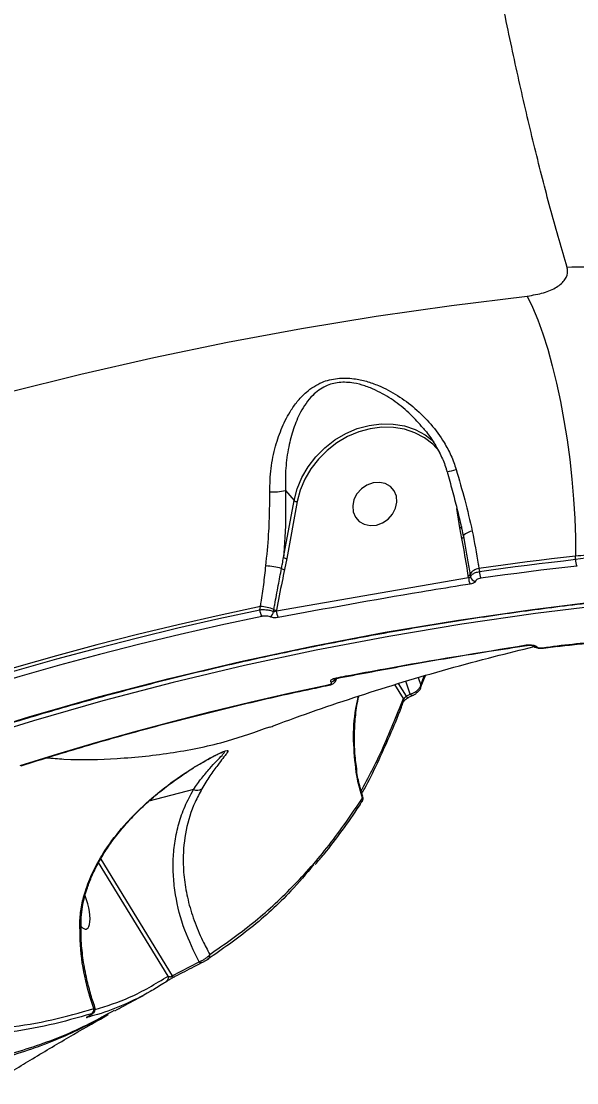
# Model space of a CAD drawing. Header units: millimetres. Extents: x -10374 to 11119, y -8221 to 9433.
# Drawn here: x -2914.7 to -2808.2, y -5287.6 to -5084.2 of the extents above; entities that cross this region are included whole.
import ezdxf

# ---------------------------------------------------------------- set-up
doc = ezdxf.new("R2010")
doc.units = ezdxf.units.MM
for name, color, linetype in [('DIKOM_ОБЪЕКТ', 7, 'Continuous'), ('DIKOM_РАЗМЕР_ЗОНА', 7, 'Continuous'), ('DIKOM_РАЗМЕР_ОБЪЕКТА', 7, 'Continuous')]:
    doc.layers.add(name, color=color, linetype=linetype)
doc.styles.add('style1', font='arial.ttf', dxfattribs={"width": 0.8})
doc.dimstyles.new('1-50', dxfattribs={"dimtxt": 300, "dimasz": 200, "dimexe": 100, "dimexo": 0, "dimgap": 100, "dimtad": 0, "dimdec": 0, "dimtxsty": 'style1', "dimcen": 0, "dimclrd": 7, "dimclre": 7, "dimadec": 1, "dimazin": 2, "dimtfac": 1, "dimtdec": 0, "dimtmove": 1, "dimatfit": 3, "dimfxl": 0, "dimlwd": 25, "dimlwe": 18, "dimarcsym": 0})

# ---------------------------------------------------------------- blocks, each defined once
blk = doc.blocks.new('*D16')
at = {"layer": 'Defpoints', "color": 0, "transparency": 16777216}
for p in [(-9045.1, 5161.67), (3694.49, 5161.67), (1813.16, -6719.94)]:
    blk.add_point(p, dxfattribs=at)
at = {"layer": 'DIKOM_РАЗМЕР_ОБЪЕКТА', "color": 7, "lineweight": 18, "transparency": 16777216}
for p, q in [((3694.49, 5161.67), (-9145.1, 5161.67)), ((1813.16, -6719.94), (-9145.1, -6719.94))]:
    blk.add_line(p, q, dxfattribs=at)
at = {"layer": 'DIKOM_РАЗМЕР_ОБЪЕКТА', "color": 7, "lineweight": 25, "transparency": 16777216}
for p, q in [((-9045.1, 4961.67), (-9045.1, -0.45)), ((-9045.1, -6519.94), (-9045.1, -1080.23))]:
    blk.add_line(p, q, dxfattribs=at)
at = {"layer": 'DIKOM_РАЗМЕР_ОБЪЕКТА', "color": 7, "transparency": 16777216}
for points in [[(-9078.43, 4961.67), (-9011.76, 4961.67), (-9045.1, 5161.67)], [(-9078.43, -6519.94), (-9011.76, -6519.94), (-9045.1, -6719.94)]]:
    blk.add_solid(points, dxfattribs=at)
at = {"layer": 'DIKOM_РАЗМЕР_ОБЪЕКТА', "color": 0, "transparency": 16777216, "insert": (-9045.1, -540.34), "char_height": 300, "attachment_point": 5, "rotation": 90, "style": 'style1'}
blk.add_mtext('11900', dxfattribs=at)
blk = doc.blocks.new('*D13')
at = {"layer": 'Defpoints', "color": 0, "transparency": 16777216}
for p in [(-10176.97, 7112.81), (3082.33, 7112.81), (2015.48, -8221.4)]:
    blk.add_point(p, dxfattribs=at)
at = {"layer": 'DIKOM_РАЗМЕР_ЗОНА', "color": 7, "lineweight": 18, "transparency": 16777216}
for p, q in [((3082.33, 7112.81), (-10276.97, 7112.81)), ((2015.48, -8221.4), (-10276.97, -8221.4))]:
    blk.add_line(p, q, dxfattribs=at)
at = {"layer": 'DIKOM_РАЗМЕР_ЗОНА', "color": 7, "lineweight": 25, "transparency": 16777216}
for p, q in [((-10176.97, 6912.81), (-10176.97, -14.41)), ((-10176.97, -8021.4), (-10176.97, -1094.19))]:
    blk.add_line(p, q, dxfattribs=at)
at = {"layer": 'DIKOM_РАЗМЕР_ЗОНА', "color": 7, "transparency": 16777216}
for points in [[(-10210.3, 6912.81), (-10143.64, 6912.81), (-10176.97, 7112.81)], [(-10210.3, -8021.4), (-10143.64, -8021.4), (-10176.97, -8221.4)]]:
    blk.add_solid(points, dxfattribs=at)
at = {"layer": 'DIKOM_РАЗМЕР_ЗОНА', "color": 0, "transparency": 16777216, "insert": (-10176.97, -554.3), "char_height": 300, "attachment_point": 5, "rotation": 90, "style": 'style1'}
blk.add_mtext('15300', dxfattribs=at)

msp = doc.modelspace()

# ---------------------------------------------------------------- linework, layer by layer
at = {"layer": 'DIKOM_ОБЪЕКТ', "color": 7, "linetype": 'Continuous', "lineweight": 15}
for p, q in [((-2864.08, -5174.13), (-2862.45, -5176.06)), ((-2864.46, -5186.98), (-2862.45, -5176.06)), ((-2861.82, -5176.27), (-2863.83, -5187.19)), ((-2830.64, -5181.3), (-2831.22, -5177.58)), ((-2830.28, -5183.32), (-2830.64, -5181.3)), ((-2829.98, -5182.96), (-2829.69, -5184.45)), ((-2863.83, -5187.19), (-2864.25, -5189.29)), ((-2808.5, -5187.32), (-2808.46, -5186.72)), ((-2827, -5189.08), (-2826.91, -5189.67)), ((-2865.83, -5197.19), (-2828.98, -5190.79)), ((-2828.98, -5190.79), (-2829.03, -5190.47)), ((-2828.71, -5190.24), (-2828.63, -5190.69)), ((-2869, -5197), (-2868.89, -5196.38)), ((-2865.81, -5197.07), (-2865.83, -5197.19)), ((-2815.99, -5204.05), (-2815.98, -5204.06)), ((-2814.65, -5204.35), (-2811.87, -5203.97)), ((-2811.85, -5203.96), (-2811.87, -5203.97)), ((-2838.13, -5211.48), (-2837.47, -5209.66)), ((-2838.11, -5211.79), (-2837.21, -5209.59)), ((-2855.32, -5210.86), (-2855.33, -5210.85)), ((-2854.32, -5210.36), (-2854.26, -5210.11)), ((-2854.27, -5210.11), (-2854.26, -5210.11)), ((-2841.47, -5214.01), (-2843.11, -5211.34)), ((-2842.45, -5211.13), (-2840.95, -5213.58)), ((-2840.15, -5213.19), (-2840.98, -5210.69)), ((-2838.65, -5210.01), (-2838.13, -5211.48)), ((-2840.95, -5213.58), (-2840.15, -5213.19)), ((-2840.43, -5213.78), (-2839.63, -5213.38)), ((-2838.15, -5211.98), (-2838.14, -5211.96)), ((-2881.72, -5231.44), (-2890.25, -5233.67)), ((-2886.58, -5267.19), (-2899.9, -5245.44)), ((-2899.51, -5244.79), (-2885.83, -5267.14)), ((-2885.83, -5267.14), (-2880.66, -5264.45)), ((-2900.83, -5273.44), (-2901.64, -5270.92))]:
    msp.add_line(p, q, dxfattribs=at)
at = {"layer": 'DIKOM_ОБЪЕКТ', "color": 7, "linetype": 'Continuous', "lineweight": 15, "flags": 128}
for points in [[(-3009.85, -5187.15), (-2997.12, -5181.81), (-2984.2, -5176.73), (-2971.12, -5171.91), (-2957.86, -5167.36), (-2944.45, -5163.07), (-2930.88, -5159.06), (-2917.16, -5155.31), (-2903.31, -5151.84), (-2889.33, -5148.65), (-2875.22, -5145.73), (-2861, -5143.1), (-2846.67, -5140.74), (-2832.25, -5138.67), (-2817.73, -5136.88)], [(-2817.73, -5136.88), (-2816.7, -5139.02), (-2815.69, -5141.45), (-2814.73, -5144.15), (-2813.8, -5147.09), (-2812.93, -5150.24), (-2812.11, -5153.58), (-2811.36, -5157.08), (-2810.69, -5160.71), (-2810.1, -5164.42), (-2809.59, -5168.19), (-2809.17, -5171.99), (-2808.85, -5175.78), (-2808.62, -5179.51), (-2808.49, -5183.17), (-2808.46, -5186.72)], [(-2862.45, -5176.06), (-2861.87, -5173.83), (-2860.97, -5171.65), (-2859.76, -5169.58), (-2858.28, -5167.66), (-2856.55, -5165.94), (-2854.62, -5164.45), (-2852.52, -5163.22), (-2850.31, -5162.29), (-2848.02, -5161.67), (-2845.72, -5161.37), (-2843.45, -5161.4), (-2841.26, -5161.77), (-2839.19, -5162.45), (-2837.3, -5163.45), (-2835.63, -5164.73), (-2835.61, -5164.75)], [(-2834.53, -5166.66), (-2835.81, -5165.29), (-2837.44, -5164.04), (-2839.27, -5163.08), (-2841.27, -5162.41), (-2843.39, -5162.06), (-2845.6, -5162.02), (-2847.83, -5162.31), (-2850.05, -5162.92), (-2852.19, -5163.82), (-2854.23, -5165.01), (-2856.1, -5166.46), (-2857.77, -5168.13), (-2859.21, -5169.99), (-2860.38, -5171.99), (-2861.26, -5174.1), (-2861.82, -5176.27)], [(-2846.64, -5180.76), (-2845.46, -5180.33), (-2844.4, -5179.62), (-2843.55, -5178.66), (-2842.98, -5177.55), (-2842.73, -5176.38), (-2842.82, -5175.23), (-2843.25, -5174.2), (-2843.98, -5173.38), (-2844.95, -5172.82), (-2846.08, -5172.59), (-2847.29, -5172.69), (-2848.47, -5173.11), (-2849.53, -5173.83), (-2850.38, -5174.78), (-2850.95, -5175.89), (-2851.2, -5177.07), (-2851.11, -5178.22), (-2850.68, -5179.24), (-2849.95, -5180.07), (-2848.98, -5180.62), (-2847.85, -5180.86), (-2846.64, -5180.76)], [(-2830.31, -5181.03), (-2830.31, -5181.05), (-2830.32, -5181.1), (-2830.36, -5181.15), (-2830.4, -5181.19), (-2830.47, -5181.23), (-2830.55, -5181.27), (-2830.64, -5181.3)], [(-2829.96, -5183.01), (-2829.95, -5183.05), (-2829.96, -5183.09), (-2829.98, -5183.14), (-2830.02, -5183.18), (-2830.07, -5183.22), (-2830.13, -5183.26), (-2830.2, -5183.29), (-2830.28, -5183.32)], [(-2828.27, -5181.91), (-2828.67, -5182.03), (-2829.03, -5182.17), (-2829.34, -5182.32), (-2829.6, -5182.47), (-2829.8, -5182.61), (-2829.93, -5182.76), (-2829.98, -5182.89), (-2829.96, -5183.01)], [(-2808.46, -5186.72), (-2810.79, -5186.99), (-2813.11, -5187.26), (-2815.43, -5187.55), (-2817.75, -5187.84), (-2820.07, -5188.14), (-2822.38, -5188.44), (-2824.69, -5188.76), (-2827, -5189.08)], [(-2826.91, -5189.67), (-2824.62, -5189.35), (-2822.32, -5189.03), (-2820.02, -5188.73), (-2817.72, -5188.43), (-2815.42, -5188.14), (-2813.11, -5187.86), (-2810.81, -5187.59), (-2808.5, -5187.32)], [(-2808.24, -5188.62), (-2810.54, -5188.88), (-2812.85, -5189.15), (-2815.15, -5189.44), (-2817.44, -5189.72), (-2819.74, -5190.02), (-2822.03, -5190.32), (-2824.32, -5190.63), (-2826.61, -5190.95)], [(-3025.45, -5264.74), (-3013.82, -5258.4), (-3001.97, -5252.33), (-2989.9, -5246.53), (-2977.61, -5241), (-2965.12, -5235.74), (-2952.44, -5230.77), (-2939.57, -5226.07), (-2926.52, -5221.66), (-2913.3, -5217.53), (-2899.92, -5213.7), (-2886.39, -5210.16), (-2872.71, -5206.91), (-2858.9, -5203.97), (-2844.96, -5201.32), (-2830.91, -5198.97), (-2816.75, -5196.92), (-2802.49, -5195.18), (-2788.14, -5193.74), (-2773.71, -5192.61), (-2759.22, -5191.79), (-2744.66, -5191.27)], [(-2744.29, -5192.08), (-2758.8, -5192.6), (-2773.25, -5193.42), (-2787.64, -5194.55), (-2801.94, -5195.98), (-2816.16, -5197.72), (-2830.28, -5199.76), (-2844.29, -5202.1), (-2858.18, -5204.74), (-2871.95, -5207.68), (-2885.59, -5210.92), (-2899.08, -5214.45), (-2912.42, -5218.27), (-2925.6, -5222.38), (-2938.61, -5226.78), (-2951.44, -5231.46), (-2964.09, -5236.42), (-2976.54, -5241.66), (-2988.79, -5247.18), (-3000.82, -5252.96), (-3012.64, -5259.01), (-3024.23, -5265.33)], [(-2868.89, -5196.38), (-2876.8, -5198.08), (-2884.66, -5199.87), (-2892.48, -5201.75), (-2900.25, -5203.74), (-2907.98, -5205.81), (-2915.66, -5207.98), (-2923.28, -5210.24), (-2930.86, -5212.59)], [(-2930.66, -5213.14), (-2923.12, -5210.8), (-2915.53, -5208.55), (-2907.89, -5206.39), (-2900.21, -5204.33), (-2892.47, -5202.36), (-2884.69, -5200.48), (-2876.87, -5198.69), (-2869, -5197)], [(-2868.61, -5198.28), (-2876.46, -5199.96), (-2884.26, -5201.74), (-2892.03, -5203.61), (-2899.74, -5205.58), (-2907.41, -5207.64), (-2915.04, -5209.79), (-2922.61, -5212.04), (-2930.13, -5214.37)], [(-2817.92, -5203.74), (-2817.85, -5203.79), (-2817.82, -5203.8)], [(-2817.82, -5203.8), (-2817.79, -5203.81), (-2817.78, -5203.8)], [(-2814.76, -5204.28), (-2814.42, -5204.23), (-2814.07, -5204.18), (-2813.72, -5204.14), (-2813.37, -5204.09), (-2813.03, -5204.04), (-2812.68, -5203.99), (-2812.33, -5203.95), (-2811.98, -5203.9)], [(-2914.93, -5226.84), (-2907.72, -5224.59), (-2900.45, -5222.44), (-2893.13, -5220.37), (-2885.77, -5218.39), (-2878.36, -5216.5), (-2870.91, -5214.71), (-2863.41, -5213), (-2855.88, -5211.39)], [(-2850.51, -5228.14), (-2850.44, -5227.96), (-2850.44, -5227.84)]]:
    msp.add_lwpolyline(points, dxfattribs=at)
at = {"layer": 'DIKOM_ОБЪЕКТ', "color": 7, "linetype": 'Continuous', "lineweight": 15}
for centre, radius, start, end in [((-2807.72, -5174.66), 43.33, 74.0727, 93.1594), ((-2839.11, -5145.2), 26.07, 283.3234, 287.2995), ((-2866.6, -5163.34), 11.08, 267.3388, 283.1022), ((-2861.84, -5175.29), 0.985, 231.9036, 271.2656), ((-2863.85, -5186.2), 0.985, 231.9036, 271.2656), ((-2805.66, -5187.43), 2.83, 177.8582, 204.7535), ((-2868.01, -5199.13), 10.52, 72.5178, 89.1139), ((-2864.21, -5188.14), 1.15, 236.2823, 267.7219), ((-2826.7, -5191.36), 2.3, 97.6335, 150.9114), ((-2829.1, -5190.03), 0.448, 278.7299, 331.6691), ((-2826.49, -5190.83), 2.49, 179.0587, 209.9231), ((-2827.63, -5190.49), 1.03, 191.4786, 268.5392), ((-2824.22, -5189.72), 2.69, 178.8654, 207.3221), ((-2866.59, -5196.95), 2.42, 181.2429, 213.192), ((-2868.98, -5202.86), 6.48, 65.6846, 89.2107), ((-2867.78, -5197.19), 1.4, 302.6914, 354.3806), ((-2865.78, -5195.81), 1.27, 245.0165, 268.408), ((-2863.22, -5197.14), 2.62, 181.076, 210.4816), ((-2816.14, -5203.21), 0.858, 230.6379, 279.8418), ((-2816.13, -5203.23), 0.852, 229.6975, 279.9579), ((-2814.65, -5204.21), 0.136, 210.3631, 266.6167), ((-2811.87, -5203.84), 0.132, 209.4985, 270.4017), ((-2855.75, -5211.28), 0.164, 218.1509, 274.55), ((-2855.55, -5209.76), 1.11, 281.4253, 337.7788), ((-2855.55, -5209.76), 1.12, 281.7897, 338.3211), ((-2854.27, -5209.96), 0.149, 213.0356, 270.0504), ((-2838.84, -5211.71), 0.745, 339.8474, 17.6643), ((-2840.55, -5213.29), 0.5, 216.1707, 282.2719), ((-2839.75, -5212.9), 0.49, 215.6435, 284.2635), ((-2842.18, -5214.34), 0.783, 341.041, 24.7728), ((-2881.03, -5229.78), 1.8, 247.2714, 300.931), ((-2850.1, -5233.36), 0.806, 328.9088, 15.93), ((-2903.84, -5256.39), 0.583, 304.0513, 355.6028), ((-2880.26, -5264.16), 0.486, 216.1782, 288.9442), ((-2879.45, -5263.25), 0.879, 298.8961, 13.4084), ((-2887.47, -5267.49), 0.938, 299.7123, 18.5012), ((-2885.44, -5266.84), 0.497, 217.4069, 289.5877), ((-2901.99, -5270.55), 0.503, 313.2464, 10.5648), ((-2902.58, -5274.31), 0.925, 297.1009, 324.2042), ((-2901.76, -5273.62), 0.945, 299.8026, 10.8278)]:
    msp.add_arc(centre, radius, start, end, dxfattribs=at)
for start_param, end_param in [(0.542211, 1.911607), (5.712826, 6.825397)]:
    msp.add_ellipse((-2903.49, -5253.72), major_axis=(1.23, -4.46), ratio=0.333605, start_param=start_param, end_param=end_param, dxfattribs=at)
for points, knots in [([(-2810.11, -5131.39), (-2811.12, -5127.88), (-2813.16, -5120.86), (-2816.11, -5109.37), (-2818.99, -5097.22), (-2821.8, -5084.2), (-2824.55, -5070.31), (-2827.22, -5055.56), (-2829.76, -5040.16), (-2832.24, -5023.71), (-2834.63, -5006.17), (-2836.92, -4987.54), (-2839.04, -4968.19), (-2840.99, -4948.13), (-2842.75, -4927.44), (-2844.29, -4906.58), (-2845.59, -4885.63), (-2846.66, -4864.68), (-2847.54, -4843.36), (-2848.19, -4821.72), (-2848.62, -4799.84), (-2848.81, -4778.22), (-2848.76, -4756.92), (-2848.5, -4736.01), (-2848.01, -4715.12), (-2847.28, -4694.34), (-2846.31, -4673.73), (-2845.21, -4655.07), (-2844.02, -4638.31), (-2842.79, -4623.32), (-2841.44, -4608.65), (-2839.95, -4594.38), (-2838.33, -4580.55), (-2836.59, -4567.17), (-2834.72, -4554.2), (-2833.38, -4545.98), (-2832.7, -4541.86)], [0, 0, 0, 0, 0.027765, 0.055564, 0.083362, 0.111128, 0.140031, 0.168973, 0.197914, 0.226818, 0.258245, 0.289696, 0.321123, 0.353467, 0.385839, 0.418183, 0.449506, 0.480853, 0.512176, 0.544413, 0.576676, 0.608912, 0.640161, 0.671434, 0.702682, 0.734841, 0.767027, 0.799186, 0.824146, 0.849107, 0.874267, 0.899427, 0.92447, 0.949512, 0.974756, 1, 1, 1, 1]), ([(-2817.73, -5136.88), (-2816.65, -5136.7), (-2814.52, -5136.36), (-2812, -5135.23), (-2810.35, -5133.78), (-2809.89, -5132.41), (-2810.06, -5131.61), (-2810.11, -5131.39)], [0, 0, 0, 0, 0.238505, 0.471345, 0.696809, 0.915997, 1, 1, 1, 1]), ([(-2867.11, -5174.41), (-2867.06, -5172.89), (-2866.97, -5169.87), (-2866.08, -5165.7), (-2864.79, -5161.95), (-2863.28, -5159.06), (-2861.69, -5156.86), (-2860.25, -5155.37), (-2858.71, -5154.22), (-2856.79, -5153.2), (-2854.18, -5152.52), (-2851.2, -5152.6), (-2848.55, -5153.17), (-2845.71, -5154.19), (-2842.55, -5155.86), (-2839.17, -5158.37), (-2836.14, -5161.38), (-2833.87, -5164.48), (-2832.29, -5167.42), (-2831.67, -5169.2), (-2831.36, -5170.09)], [0, 0, 0, 0, 0.075449, 0.151027, 0.221387, 0.291723, 0.334657, 0.377548, 0.410427, 0.44325, 0.496252, 0.549077, 0.588981, 0.62898, 0.696947, 0.765002, 0.836355, 0.907627, 0.953824, 1, 1, 1, 1]), ([(-2837.98, -5161.86), (-2838.77, -5160.97), (-2840.43, -5159.12), (-2843.4, -5156.79), (-2846.26, -5155.11), (-2848.83, -5154.06), (-2851.19, -5153.45), (-2853.84, -5153.31), (-2856.14, -5153.94), (-2857.74, -5154.9), (-2859.02, -5156), (-2860.19, -5157.41), (-2861.46, -5159.53), (-2862.61, -5162.28), (-2863.54, -5165.86), (-2864.13, -5169.81), (-2864.1, -5172.69), (-2864.08, -5174.13)], [0, 0, 0, 0, 0.077257, 0.160737, 0.244083, 0.291251, 0.338288, 0.398297, 0.457995, 0.49605, 0.534206, 0.585856, 0.637582, 0.724634, 0.811716, 0.905934, 1, 1, 1, 1]), ([(-2837.98, -5161.86), (-2837.75, -5162.11), (-2836.88, -5163.08), (-2835.61, -5164.94), (-2834.28, -5167.38), (-2833.46, -5169.27), (-2833.19, -5170.35), (-2833.14, -5170.57)], [0, 0, 0, 0, 0.102316, 0.391035, 0.668384, 0.93156, 1, 1, 1, 1]), ([(-2833.11, -5170.57), (-2833.06, -5170.72), (-2832.67, -5172.04), (-2831.99, -5174.54), (-2831.09, -5178.05), (-2830.42, -5180.87), (-2830.08, -5182.48), (-2829.98, -5182.95)], [0, 0, 0, 0, 0.037012, 0.318415, 0.600474, 0.883185, 1, 1, 1, 1]), ([(-2831.36, -5170.09), (-2830.79, -5172.05), (-2829.64, -5176.02), (-2828.73, -5179.93), (-2828.27, -5181.91)], [0, 0, 0, 0, 0.494236, 1, 1, 1, 1]), ([(-2867.84, -5188.61), (-2867.64, -5186.61), (-2867.28, -5182.95), (-2867.1, -5178.17), (-2867.11, -5175.46), (-2867.11, -5174.41)], [0, 0, 0, 0, 0.425117, 0.778079, 1, 1, 1, 1]), ([(-2864.08, -5174.13), (-2864.06, -5175.56), (-2864.02, -5178.45), (-2864.15, -5182.76), (-2864.36, -5185.59), (-2864.46, -5186.98)], [0, 0, 0, 0, 0.335763, 0.674759, 1, 1, 1, 1]), ([(-2829.03, -5190.47), (-2829.13, -5189.84), (-2829.51, -5187.44), (-2829.95, -5185.07), (-2830.28, -5183.32)], [0, 0, 0, 0, 0.264694, 1, 1, 1, 1]), ([(-2828.27, -5181.91), (-2827.87, -5184.06), (-2827.43, -5186.5), (-2827.05, -5188.81), (-2827, -5189.08)], [0, 0, 0, 0, 0.882134, 1, 1, 1, 1]), ([(-2829.69, -5184.44), (-2829.51, -5185.44), (-2829.16, -5187.38), (-2828.85, -5189.31), (-2828.71, -5190.24)], [0, 0, 0, 0, 0.515538, 1, 1, 1, 1]), ([(-2808.5, -5187.32), (-2805.89, -5186.97), (-2801.95, -5186.44), (-2797.02, -5185.37), (-2794.66, -5184.73), (-2793.49, -5184.41)], [0, 0, 0, 0, 0.492784, 0.74641, 1, 1, 1, 1]), ([(-2793.49, -5184.41), (-2795.8, -5184.92), (-2799.31, -5185.7), (-2804.43, -5186.38), (-2807.12, -5186.61), (-2808.46, -5186.72)], [0, 0, 0, 0, 0.492799, 0.746413, 1, 1, 1, 1]), ([(-2864.85, -5189.1), (-2864.79, -5188.79), (-2864.65, -5188.08), (-2864.53, -5187.37), (-2864.46, -5186.98)], [0, 0, 0, 0, 0.440283, 1, 1, 1, 1]), ([(-2868.89, -5196.38), (-2868.84, -5196.11), (-2868.58, -5194.72), (-2868.23, -5192.15), (-2867.97, -5189.79), (-2867.84, -5188.61)], [0, 0, 0, 0, 0.108877, 0.552813, 1, 1, 1, 1]), ([(-2866.31, -5196.95), (-2866.26, -5196.65), (-2865.97, -5195.11), (-2865.5, -5192.5), (-2865.05, -5190.18), (-2864.85, -5189.1)], [0, 0, 0, 0, 0.117871, 0.589451, 1, 1, 1, 1]), ([(-2864.25, -5189.29), (-2864.42, -5190.04), (-2864.97, -5192.64), (-2865.46, -5195.23), (-2865.81, -5197.07)], [0, 0, 0, 0, 0.291182, 1, 1, 1, 1]), ([(-3025.14, -5264.76), (-3023.3, -5263.73), (-3017.96, -5260.76), (-3008.96, -5256), (-2998.11, -5250.56), (-2987.06, -5245.34), (-2975.85, -5240.34), (-2964.47, -5235.58), (-2952.92, -5231.05), (-2941.22, -5226.74), (-2929.37, -5222.68), (-2917.38, -5218.85), (-2905.25, -5215.27), (-2892.99, -5211.92), (-2880.61, -5208.82), (-2868.12, -5205.96), (-2855.51, -5203.36), (-2842.8, -5201), (-2829.99, -5198.89), (-2817.1, -5197.03), (-2804.12, -5195.42), (-2791.07, -5194.06), (-2777.96, -5192.96), (-2764.78, -5192.12), (-2753.64, -5191.61), (-2746.9, -5191.42), (-2744.58, -5191.36)], [0, 0, 0, 0, 0.022816, 0.066202, 0.109585, 0.152971, 0.196355, 0.23974, 0.283123, 0.326505, 0.369888, 0.413272, 0.456653, 0.500037, 0.543418, 0.586799, 0.630183, 0.673563, 0.716944, 0.760328, 0.803707, 0.847088, 0.89047, 0.933853, 0.977234, 1, 1, 1, 1]), ([(-2828.98, -5190.79), (-2828.93, -5190.79), (-2828.82, -5190.8), (-2828.7, -5190.77), (-2828.65, -5190.73), (-2828.64, -5190.7), (-2828.63, -5190.69)], [0, 0, 0, 0, 0.312936, 0.620196, 0.917026, 1, 1, 1, 1]), ([(-2827.65, -5191.52), (-2827.66, -5191.54), (-2827.69, -5191.64), (-2827.84, -5191.8), (-2828.18, -5191.98), (-2828.49, -5192.04), (-2828.65, -5192.08)], [0, 0, 0, 0, 0.085464, 0.389286, 0.694856, 1, 1, 1, 1]), ([(-2828.63, -5190.69), (-2828.62, -5190.65), (-2828.56, -5190.47), (-2828.27, -5190.18), (-2827.69, -5189.86), (-2827.17, -5189.73), (-2826.91, -5189.67)], [0, 0, 0, 0, 0.110606, 0.406337, 0.703418, 1, 1, 1, 1]), ([(-2826.61, -5190.95), (-2826.77, -5190.98), (-2827.08, -5191.04), (-2827.43, -5191.22), (-2827.61, -5191.39), (-2827.64, -5191.49), (-2827.65, -5191.52)], [0, 0, 0, 0, 0.29695, 0.594121, 0.889532, 1, 1, 1, 1]), ([(-2828.65, -5192.08), (-2829.28, -5192.18), (-2832.42, -5192.68), (-2844.7, -5194.68), (-2856.34, -5196.8), (-2865.47, -5198.47)], [0, 0, 0, 0, 0.051213, 0.256122, 1, 1, 1, 1]), ([(-2869, -5197), (-2868.91, -5196.99), (-2868.55, -5196.96), (-2867.88, -5196.97), (-2867.05, -5197.08), (-2866.6, -5197.24), (-2866.38, -5197.32)], [0, 0, 0, 0, 0.109325, 0.408076, 0.703191, 1, 1, 1, 1]), ([(-2866.38, -5197.32), (-2866.37, -5197.26), (-2866.35, -5197.14), (-2866.32, -5197.02), (-2866.31, -5196.95)], [0, 0, 0, 0, 0.487715, 1, 1, 1, 1]), ([(-2866.38, -5197.32), (-2866.33, -5197.33), (-2866.23, -5197.34), (-2866.06, -5197.29), (-2865.92, -5197.24), (-2865.85, -5197.2), (-2865.83, -5197.19)], [0, 0, 0, 0, 0.28692, 0.58965, 0.914158, 1, 1, 1, 1]), ([(-2867.02, -5198.37), (-2867.15, -5198.32), (-2867.42, -5198.24), (-2867.93, -5198.2), (-2868.33, -5198.22), (-2868.55, -5198.26), (-2868.61, -5198.28)], [0, 0, 0, 0, 0.295418, 0.59029, 0.890192, 1, 1, 1, 1]), ([(-2865.47, -5198.47), (-2865.51, -5198.48), (-2865.72, -5198.51), (-2866.11, -5198.54), (-2866.61, -5198.5), (-2866.88, -5198.41), (-2867.02, -5198.37)], [0, 0, 0, 0, 0.080994, 0.390943, 0.695169, 1, 1, 1, 1]), ([(-2854.39, -5210.04), (-2853.77, -5209.92), (-2850.62, -5209.33), (-2838.47, -5207.07), (-2826.93, -5205.2), (-2817.92, -5203.74)], [0, 0, 0, 0, 0.051714, 0.258557, 1, 1, 1, 1]), ([(-2817.92, -5203.74), (-2817.75, -5203.72), (-2817.41, -5203.68), (-2816.89, -5203.71), (-2816.44, -5203.8), (-2816.14, -5203.92), (-2816.03, -5204.02), (-2815.99, -5204.05)], [0, 0, 0, 0, 0.218286, 0.436648, 0.653066, 0.865705, 1, 1, 1, 1]), ([(-2817.78, -5203.81), (-2817.76, -5203.8), (-2817.65, -5203.78), (-2817.4, -5203.77), (-2817.1, -5203.78), (-2816.86, -5203.81), (-2816.72, -5203.85), (-2816.66, -5203.88), (-2816.67, -5203.87), (-2816.67, -5203.87)], [0, 0, 0, 0, 0.051179, 0.264196, 0.491387, 0.676815, 0.826514, 0.953073, 1, 1, 1, 1]), ([(-2811.98, -5203.9), (-2810.03, -5203.67), (-2806.13, -5203.21), (-2800.21, -5202.9), (-2794.35, -5202.85), (-2788.64, -5203.07), (-2783.03, -5203.53), (-2777.6, -5204.22), (-2772.41, -5205.11), (-2767.53, -5206.18), (-2763.03, -5207.39), (-2758.95, -5208.71), (-2755.37, -5210.1), (-2752.35, -5211.52), (-2749.83, -5212.95), (-2748.63, -5213.9), (-2748.03, -5214.37)], [0, 0, 0, 0, 0.075111, 0.15022, 0.221287, 0.292578, 0.36365, 0.434775, 0.506122, 0.577252, 0.648342, 0.719659, 0.790755, 0.860428, 0.930322, 1, 1, 1, 1]), ([(-2811.84, -5204.03), (-2811.26, -5203.95), (-2809.43, -5203.71), (-2806.22, -5203.42), (-2802.24, -5203.17), (-2798.2, -5203.04), (-2794.14, -5203.04), (-2790.1, -5203.15), (-2786.12, -5203.39), (-2782.23, -5203.74), (-2778.49, -5204.2), (-2775.99, -5204.56), (-2774.78, -5204.79), (-2774.72, -5204.8)], [0, 0, 0, 0, 0.04746, 0.151881, 0.257341, 0.363589, 0.470227, 0.576793, 0.68286, 0.788048, 0.892086, 0.994795, 1, 1, 1, 1]), ([(-2867.08, -5219.51), (-2866.8, -5219.4), (-2863.92, -5218.28), (-2858.22, -5216.26), (-2849.98, -5213.46), (-2841.54, -5210.81), (-2832.91, -5208.31), (-2824.54, -5206.05), (-2818.97, -5204.69), (-2816.4, -5204.07)], [0, 0, 0, 0, 0.017895, 0.186484, 0.354655, 0.52247, 0.689973, 0.857224, 1, 1, 1, 1]), ([(-2854.26, -5210.14), (-2850.26, -5209.38), (-2840.54, -5207.54), (-2828.37, -5205.45), (-2820.21, -5204.21), (-2817.78, -5203.84)], [0, 0, 0, 0, 0.328939, 0.800481, 1, 1, 1, 1]), ([(-2816.73, -5203.8), (-2816.7, -5203.84), (-2816.58, -5204), (-2816.26, -5204.18), (-2815.76, -5204.34), (-2815.18, -5204.4), (-2814.81, -5204.35), (-2814.65, -5204.33)], [0, 0, 0, 0, 0.075685, 0.265299, 0.515858, 0.801512, 1, 1, 1, 1]), ([(-2815.98, -5204.06), (-2815.98, -5204.07), (-2815.93, -5204.12), (-2815.81, -5204.19), (-2815.58, -5204.26), (-2815.32, -5204.3), (-2815.05, -5204.31), (-2814.85, -5204.29), (-2814.76, -5204.28)], [0, 0, 0, 0, 0.034052, 0.252056, 0.470319, 0.598207, 0.819577, 1, 1, 1, 1]), ([(-2914.74, -5226.89), (-2912.67, -5226.23), (-2906.64, -5224.34), (-2896.55, -5221.38), (-2884.45, -5218.1), (-2872.22, -5215.07), (-2862.63, -5212.89), (-2857.11, -5211.74), (-2855.74, -5211.45)], [0, 0, 0, 0, 0.108254, 0.314103, 0.519933, 0.725786, 0.931623, 1, 1, 1, 1]), ([(-2855.88, -5211.39), (-2855.88, -5211.38), (-2855.77, -5211.37), (-2855.58, -5211.31), (-2855.4, -5211.21), (-2855.28, -5211.1), (-2855.23, -5210.98), (-2855.29, -5210.9), (-2855.32, -5210.86)], [0, 0, 0, 0, 0.004688, 0.22001, 0.43568, 0.568286, 0.793867, 1, 1, 1, 1]), ([(-2855.74, -5211.44), (-2855.52, -5211.39), (-2855.13, -5211.29), (-2854.71, -5210.99), (-2854.43, -5210.66), (-2854.38, -5210.42), (-2854.36, -5210.32)], [0, 0, 0, 0, 0.344222, 0.616094, 0.854487, 1, 1, 1, 1]), ([(-2855.33, -5210.85), (-2855.36, -5210.81), (-2855.43, -5210.71), (-2855.41, -5210.53), (-2855.21, -5210.33), (-2854.87, -5210.15), (-2854.55, -5210.08), (-2854.39, -5210.04)], [0, 0, 0, 0, 0.13419, 0.346942, 0.563147, 0.781621, 1, 1, 1, 1]), ([(-2854.67, -5210.24), (-2854.67, -5210.24), (-2854.67, -5210.24), (-2854.59, -5210.2), (-2854.46, -5210.15), (-2854.33, -5210.12), (-2854.26, -5210.11)], [0, 0, 0, 0, 0.167774, 0.396696, 0.68389, 1, 1, 1, 1]), ([(-2854.36, -5210.13), (-2854.35, -5210.16), (-2854.31, -5210.23), (-2854.35, -5210.3), (-2854.38, -5210.35)], [0, 0, 0, 0, 0.372642, 1, 1, 1, 1]), ([(-2840.15, -5213.19), (-2839.95, -5213.11), (-2839.54, -5212.96), (-2838.97, -5212.58), (-2838.5, -5212.15), (-2838.23, -5211.77), (-2838.16, -5211.56), (-2838.13, -5211.48)], [0, 0, 0, 0, 0.222187, 0.444814, 0.663808, 0.880664, 1, 1, 1, 1]), ([(-2850.51, -5228.14), (-2850.74, -5226.11), (-2851.19, -5222.01), (-2850.9, -5217.09), (-2850.25, -5214.32), (-2850.06, -5213.53)], [0, 0, 0, 0, 0.4113, 0.830607, 1, 1, 1, 1]), ([(-2850.38, -5227.84), (-2850.53, -5226.75), (-2850.83, -5224.48), (-2850.91, -5221.04), (-2850.69, -5217.55), (-2850.38, -5215.03), (-2850.06, -5213.71), (-2850.01, -5213.51)], [0, 0, 0, 0, 0.224656, 0.467658, 0.711957, 0.957011, 1, 1, 1, 1]), ([(-2841.47, -5214.01), (-2841.45, -5214), (-2841.41, -5213.99), (-2841.31, -5213.93), (-2841.23, -5213.86), (-2841.16, -5213.8), (-2841.11, -5213.75), (-2841.03, -5213.67), (-2840.99, -5213.62), (-2840.95, -5213.58)], [0, 0, 0, 0, 0.207002, 0.405197, 0.539489, 0.590854, 0.7293, 0.785678, 1, 1, 1, 1]), ([(-2841.45, -5214.61), (-2841.45, -5214.62), (-2841.46, -5214.63), (-2841.44, -5214.59), (-2841.38, -5214.51), (-2841.26, -5214.37), (-2841.08, -5214.2), (-2840.84, -5214.01), (-2840.6, -5213.86), (-2840.48, -5213.8), (-2840.44, -5213.78)], [0, 0, 0, 0, 0.00736, 0.109895, 0.229355, 0.363732, 0.526959, 0.702332, 0.888508, 1, 1, 1, 1]), ([(-2839.63, -5213.38), (-2839.59, -5213.36), (-2839.38, -5213.26), (-2838.97, -5212.99), (-2838.49, -5212.53), (-2838.2, -5212.2), (-2838.15, -5211.98), (-2838.15, -5211.98)], [0, 0, 0, 0, 0.069252, 0.34825, 0.651932, 0.995899, 1, 1, 1, 1]), ([(-2849.55, -5231.74), (-2848.2, -5229.16), (-2845.32, -5223.69), (-2842.8, -5217.36), (-2841.47, -5214.01)], [0, 0, 0, 0, 0.471332, 1, 1, 1, 1]), ([(-2849.42, -5232.19), (-2849.25, -5231.9), (-2848.22, -5230.06), (-2846.44, -5226.4), (-2844.08, -5221.18), (-2842.42, -5217.23), (-2841.59, -5214.95), (-2841.46, -5214.59)], [0, 0, 0, 0, 0.055976, 0.3523, 0.648932, 0.944422, 1, 1, 1, 1]), ([(-2909.89, -5225.37), (-2908.78, -5225.46), (-2904.14, -5225.83), (-2895.96, -5225.6), (-2885.47, -5224.51), (-2875.69, -5222.49), (-2869.78, -5220.38), (-2867.11, -5219.42)], [0, 0, 0, 0, 0.071117, 0.296241, 0.545107, 0.794172, 1, 1, 1, 1]), ([(-2903.51, -5256.87), (-2903.44, -5255.9), (-2903.29, -5253.95), (-2902.45, -5250.67), (-2901.06, -5247.2), (-2898.79, -5243.11), (-2895.58, -5238.82), (-2891.38, -5234.46), (-2886.7, -5230.56), (-2882.77, -5227.88), (-2879.92, -5226.17), (-2878.13, -5225.18), (-2876.55, -5224.39), (-2875.47, -5223.95), (-2875, -5223.93), (-2875.28, -5224.46), (-2876.05, -5225.44), (-2877.18, -5226.88), (-2878.55, -5228.77), (-2879.59, -5230.47), (-2880.1, -5231.33)], [0, 0, 0, 0, 0.047837, 0.095733, 0.15513, 0.214619, 0.302068, 0.389667, 0.481751, 0.573683, 0.607075, 0.64039, 0.677228, 0.70756, 0.737925, 0.782833, 0.829123, 0.875537, 0.937765, 1, 1, 1, 1]), ([(-2903.26, -5256.43), (-2903.26, -5256.41), (-2903.27, -5255.79), (-2903.1, -5254.45), (-2902.72, -5252.41), (-2902.08, -5250.24), (-2901.2, -5247.98), (-2900.06, -5245.64), (-2898.63, -5243.21), (-2896.9, -5240.75), (-2894.88, -5238.27), (-2892.6, -5235.83), (-2890.06, -5233.44), (-2887.28, -5231.14), (-2884.63, -5229.19), (-2882.31, -5227.66), (-2880.61, -5226.6), (-2879.66, -5226.07), (-2879.28, -5225.85)], [0, 0, 0, 0, 0.001358, 0.053905, 0.107026, 0.163376, 0.222956, 0.285974, 0.352847, 0.4261, 0.50262, 0.58292, 0.667162, 0.755219, 0.847084, 0.910161, 0.963165, 1, 1, 1, 1]), ([(-2881.72, -5231.44), (-2881.2, -5230.71), (-2880.14, -5229.23), (-2878.63, -5227.44), (-2877.28, -5225.96), (-2876.18, -5224.86), (-2875.73, -5224.29), (-2875.79, -5224.15), (-2876.09, -5224.26), (-2876.14, -5224.28)], [0, 0, 0, 0, 0.195646, 0.393121, 0.564236, 0.737936, 0.892705, 0.983552, 1, 1, 1, 1]), ([(-2879.28, -5225.85), (-2879.18, -5225.79), (-2878.64, -5225.48), (-2877.86, -5225.07), (-2876.97, -5224.62), (-2876.43, -5224.39), (-2876.15, -5224.28), (-2876.14, -5224.28), (-2876.14, -5224.28)], [0, 0, 0, 0, 0.067887, 0.370856, 0.58526, 0.78063, 0.949324, 1, 1, 1, 1]), ([(-2849.32, -5233.13), (-2849.68, -5231.91), (-2850.15, -5230.27), (-2850.44, -5228.57), (-2850.51, -5228.14)], [0, 0, 0, 0, 0.746796, 1, 1, 1, 1]), ([(-2849.23, -5232.81), (-2849.41, -5232.23), (-2849.89, -5230.72), (-2850.26, -5229.07), (-2850.41, -5227.97), (-2850.43, -5227.83)], [0, 0, 0, 0, 0.353127, 0.922054, 1, 1, 1, 1]), ([(-2880.66, -5264.45), (-2881.64, -5262.44), (-2883.68, -5258.23), (-2885.08, -5252.73), (-2885.61, -5248.15), (-2885.65, -5244.71), (-2885.31, -5241.31), (-2884.57, -5237.95), (-2883.44, -5234.64), (-2882.29, -5232.51), (-2881.72, -5231.44)], [0, 0, 0, 0, 0.18478, 0.385689, 0.488231, 0.590769, 0.691551, 0.792325, 0.896175, 1, 1, 1, 1]), ([(-2880.1, -5231.33), (-2880.56, -5232.17), (-2881.93, -5234.72), (-2883.31, -5239.25), (-2883.82, -5244.26), (-2883.54, -5248.73), (-2882.84, -5252.63), (-2881.66, -5256.54), (-2880.21, -5260.03), (-2879.06, -5262.17), (-2878.59, -5263.05)], [0, 0, 0, 0, 0.085617, 0.257206, 0.432567, 0.551572, 0.670587, 0.792969, 0.91536, 1, 1, 1, 1]), ([(-2878.59, -5263.05), (-2875.82, -5261.12), (-2870.26, -5257.27), (-2862.67, -5250.21), (-2855.59, -5242.3), (-2851.41, -5236.19), (-2849.32, -5233.13)], [0, 0, 0, 0, 0.248617, 0.497229, 0.748617, 1, 1, 1, 1]), ([(-2858.38, -5245.79), (-2857.81, -5245.14), (-2856.02, -5243.09), (-2853.2, -5239.33), (-2850.79, -5235.97), (-2849.59, -5234.03), (-2849.43, -5233.76)], [0, 0, 0, 0, 0.176749, 0.557751, 0.939721, 1, 1, 1, 1]), ([(-2849.42, -5233.77), (-2849.39, -5233.72), (-2849.29, -5233.58), (-2849.21, -5233.28), (-2849.19, -5232.98), (-2849.26, -5232.84), (-2849.27, -5232.82)], [0, 0, 0, 0, 0.189315, 0.559241, 0.919649, 1, 1, 1, 1]), ([(-2849.32, -5233.13), (-2849.27, -5233.03), (-2849.21, -5232.91), (-2849.26, -5232.83), (-2849.27, -5232.82)], [0, 0, 0, 0, 0.8609, 1, 1, 1, 1]), ([(-2858.67, -5245.91), (-2860.11, -5247.6), (-2863.86, -5252.01), (-2870.61, -5258.14), (-2876.22, -5262.06), (-2879.02, -5264.02)], [0, 0, 0, 0, 0.236335, 0.61817, 1, 1, 1, 1]), ([(-2901.47, -5270.46), (-2901.75, -5269.44), (-2902.36, -5267.19), (-2902.95, -5263.69), (-2903.31, -5260.02), (-2903.28, -5257.62), (-2903.26, -5256.43)], [0, 0, 0, 0, 0.218551, 0.483042, 0.745256, 1, 1, 1, 1]), ([(-2901.64, -5270.92), (-2901.67, -5270.82), (-2902.35, -5268.48), (-2903.38, -5263.77), (-2903.47, -5259.18), (-2903.51, -5256.87)], [0, 0, 0, 0, 0.021088, 0.505712, 1, 1, 1, 1]), ([(-2880.11, -5264.62), (-2880.63, -5264.89), (-2882.36, -5265.77), (-2884.07, -5266.68), (-2885.27, -5267.31)], [0, 0, 0, 0, 0.299636, 1, 1, 1, 1]), ([(-2880.66, -5264.45), (-2880.47, -5264.38), (-2880.09, -5264.23), (-2879.53, -5263.91), (-2879.05, -5263.55), (-2878.74, -5263.26), (-2878.63, -5263.1), (-2878.59, -5263.05)], [0, 0, 0, 0, 0.222076, 0.444305, 0.665163, 0.892198, 1, 1, 1, 1]), ([(-2879.02, -5264.02), (-2879.03, -5264.02), (-2879.08, -5264.06), (-2879.2, -5264.13), (-2879.4, -5264.25), (-2879.63, -5264.37), (-2879.88, -5264.51), (-2880.03, -5264.59), (-2880.11, -5264.62)], [0, 0, 0, 0, 0.035631, 0.257538, 0.448431, 0.628125, 0.814594, 1, 1, 1, 1]), ([(-2887.01, -5268.31), (-2887.21, -5268.44), (-2888.2, -5269.09), (-2890.82, -5270.67), (-2894.95, -5272.73), (-2899.03, -5274.27), (-2901.47, -5274.94), (-2902.16, -5275.13)], [0, 0, 0, 0, 0.041372, 0.206871, 0.538148, 0.869426, 1, 1, 1, 1]), ([(-2900.59, -5273.61), (-2898.35, -5272.91), (-2893.51, -5271.41), (-2889.01, -5268.67), (-2886.58, -5267.19)], [0, 0, 0, 0, 0.461268, 1, 1, 1, 1]), ([(-2885.27, -5267.31), (-2885.38, -5267.37), (-2885.61, -5267.49), (-2885.98, -5267.69), (-2886.33, -5267.89), (-2886.64, -5268.08), (-2886.87, -5268.22), (-2886.97, -5268.28), (-2887.01, -5268.31)], [0, 0, 0, 0, 0.164332, 0.329118, 0.489641, 0.661659, 0.861299, 1, 1, 1, 1]), ([(-2886.58, -5267.19), (-2886.55, -5267.21), (-2886.48, -5267.26), (-2886.35, -5267.31), (-2886.22, -5267.33), (-2886.12, -5267.32), (-2886.05, -5267.3), (-2885.99, -5267.27), (-2885.92, -5267.24), (-2885.87, -5267.19), (-2885.85, -5267.16), (-2885.83, -5267.14)], [0, 0, 0, 0, 0.185265, 0.430381, 0.610295, 0.693514, 0.746504, 0.808152, 0.866696, 0.929886, 1, 1, 1, 1]), ([(-2900.61, -5273.18), (-2900.92, -5272.28), (-2901.23, -5271.37), (-2901.51, -5270.48), (-2901.51, -5270.47)], [0, 0, 0, 0, 0.996639, 1, 1, 1, 1]), ([(-2896.77, -5273.86), (-2896.24, -5273.56), (-2894.48, -5272.56), (-2892.63, -5271.59), (-2891.33, -5270.9)], [0, 0, 0, 0, 0.302271, 1, 1, 1, 1]), ([(-2901.29, -5274.44), (-2903.94, -5275.19), (-2909.24, -5276.7), (-2917.61, -5278.13), (-2926.27, -5279), (-2932.3, -5279), (-2935.32, -5279)], [0, 0, 0, 0, 0.249121, 0.498241, 0.749117, 1, 1, 1, 1]), ([(-2934.81, -5277.98), (-2931.82, -5277.98), (-2925.84, -5277.98), (-2917.21, -5277.13), (-2908.82, -5275.71), (-2903.49, -5274.2), (-2900.83, -5273.44)], [0, 0, 0, 0, 0.249124, 0.498242, 0.749124, 1, 1, 1, 1]), ([(-2931.52, -5284.88), (-2929.68, -5284.68), (-2923.98, -5284.07), (-2915.04, -5281.71), (-2905.26, -5278.28), (-2899.45, -5275.14), (-2896.84, -5273.73)], [0, 0, 0, 0, 0.145048, 0.448426, 0.752285, 1, 1, 1, 1]), ([(-2896.93, -5273.78), (-2899.43, -5275.2), (-2905.08, -5278.41), (-2914.68, -5281.98), (-2923.68, -5284.53), (-2929.47, -5285.27), (-2931.43, -5285.52)], [0, 0, 0, 0, 0.238774, 0.541762, 0.844757, 1, 1, 1, 1]), ([(-2916.52, -5285.43), (-2915.35, -5284.72), (-2911.67, -5282.47), (-2905.73, -5278.97), (-2900.76, -5276.1), (-2898.26, -5274.69), (-2898.04, -5274.56)], [0, 0, 0, 0, 0.185142, 0.586461, 0.963047, 1, 1, 1, 1]), ([(-2902.16, -5275.13), (-2902.21, -5275.14), (-2902.31, -5275.16), (-2902.22, -5275.07), (-2901.99, -5274.92), (-2901.73, -5274.78), (-2901.61, -5274.71)], [0, 0, 0, 0, 0.259128, 0.517699, 0.781219, 1, 1, 1, 1]), ([(-2902.02, -5274.95), (-2902.02, -5274.95), (-2902.03, -5274.96), (-2901.98, -5274.93), (-2901.86, -5274.85), (-2901.68, -5274.75), (-2901.51, -5274.66), (-2901.46, -5274.64)], [0, 0, 0, 0, 0.041619, 0.215033, 0.474456, 0.84377, 1, 1, 1, 1]), ([(-2901.61, -5274.71), (-2901.58, -5274.69), (-2901.44, -5274.62), (-2901.25, -5274.51), (-2901.14, -5274.43), (-2901.14, -5274.4), (-2901.24, -5274.42), (-2901.29, -5274.44)], [0, 0, 0, 0, 0.079629, 0.31812, 0.555531, 0.777345, 1, 1, 1, 1]), ([(-2901.57, -5274.7), (-2901.48, -5274.65), (-2901.25, -5274.52), (-2901.07, -5274.41), (-2900.86, -5274.24), (-2900.71, -5274.05), (-2900.6, -5273.78), (-2900.55, -5273.48), (-2900.61, -5273.28), (-2900.64, -5273.19)], [0, 0, 0, 0, 0.161093, 0.402698, 0.505628, 0.6093, 0.732643, 0.877515, 1, 1, 1, 1]), ([(-2900.83, -5273.44), (-2900.74, -5273.37), (-2900.61, -5273.26), (-2900.64, -5273.21), (-2900.66, -5273.19)], [0, 0, 0, 0, 0.657019, 1, 1, 1, 1])]:
    msp.add_open_spline(points, degree=3, knots=knots, dxfattribs=at)

# ---------------------------------------------------------------- dimensions: what is measured, and where the dimension line sits
at = {"layer": 'DIKOM_РАЗМЕР_ЗОНА'}
dim = msp.add_linear_dim(base=(-10176.97, 7112.81), p1=(2015.48, -8221.4), p2=(3082.33, 7112.81), angle=270, text='15300', dimstyle='1-50', override={"dimscale": 1, "dimtix": 0, "dimtofl": 1, "dimtmove": 1, "dimatfit": 3}, dxfattribs=at)
dim.commit()
dim.dimension.update_dxf_attribs({"geometry": '*D13', "text_midpoint": (-10176.97, -554.3), "dimtype": 160})
at = {"layer": 'DIKOM_РАЗМЕР_ОБЪЕКТА'}
dim = msp.add_linear_dim(base=(-9045.1, 5161.67), p1=(1813.16, -6719.94), p2=(3694.49, 5161.67), angle=270, text='11900', dimstyle='1-50', override={"dimscale": 1, "dimtix": 0, "dimtofl": 1, "dimtmove": 1, "dimatfit": 3}, dxfattribs=at)
dim.commit()
dim.dimension.update_dxf_attribs({"geometry": '*D16', "text_midpoint": (-9045.1, -540.34), "dimtype": 160})

doc.saveas('drawing.dxf')
